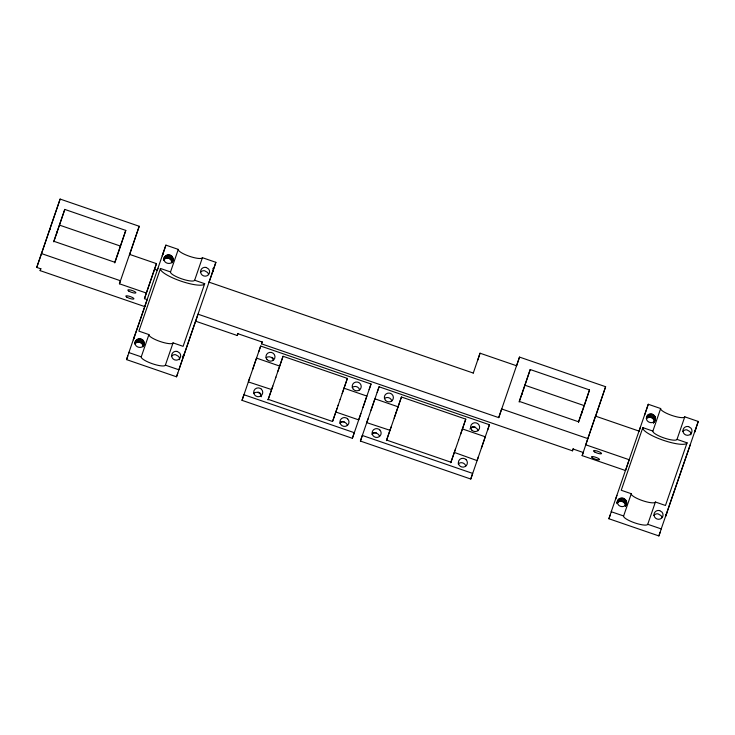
<?xml version="1.0" encoding="UTF-8"?>
<svg xmlns="http://www.w3.org/2000/svg" width="735" height="735" viewBox="0 0 735 735"><rect width="100%" height="100%" fill="white"/><g stroke="black" fill="none" stroke-linecap="round" stroke-linejoin="round"><path stroke-width="1.1" d="M135.369 341.692C133.164 347.765 143.83 349.989 144.17 343.511C144.547 337.457 134.946 337.374 134.808 343.374M164.309 257.719C162.113 263.791 172.771 266.015 173.111 259.538C173.313 252.913 163.106 253.805 163.473 260.236M616.941 503.64C616.738 494.223 631.007 498.468 625.467 506.305M655.243 419.804C657.246 414.476 648.38 411.425 646.671 416.855C644.668 422.193 653.544 425.234 655.243 419.804L654.692 421.486M249.652 378.093L248.32 381.906L271.573 389.559L268.018 399.913L275.928 377.101M271.573 389.559L272.804 386.059M360.894 413.502L358.671 419.869L335.812 412.004L337.144 408.191M368.051 418.831L366.719 422.634L389.963 430.287L386.417 440.651L396.275 412.133M389.963 430.287L391.204 426.796M478.402 456.793L477.07 460.597L454.303 452.42L450.748 462.784L458.658 439.962M454.303 452.42L455.535 448.929M134.569 336.198L133.347 339.864L144.804 306.624L40.149 270.636L40.765 268.799L36.75 267.421L60.132 199.066L139.218 226.27L129.544 254.907M49.429 230.707L50.035 228.87M60.132 199.066L36.75 267.421M56.779 233.234L57.385 231.396M53.784 241.843L64.79 209.42L125.795 230.413L117.334 255.523L117.536 254.916M144.804 306.624L147.138 299.604L144.455 298.676L146.329 293.035L119.428 283.793L120.439 280.742L41.362 253.538M144.455 298.676L156.463 263.635L129.562 254.383M177.787 373.123L176.519 376.798L126.539 359.608L129.038 352.23M157.308 270.287L157.979 268.247M212.268 273.08L215.888 262.321L202.419 257.691A12.752 2.894 19 0 1 189.446 256.285A12.752 2.894 19 0 1 178.293 249.395L165.908 245.132L162.288 255.881L163.574 252.151M135.883 340.663L134.771 344.026C136.839 340.81 142.324 341.968 142.976 345.716L144.088 342.363M135.543 343.162L136.655 339.8M163.519 260.53L164.824 256.69M136.526 342.528L137.638 339.175M163.712 260.043L165.605 255.826M137.638 342.17L138.759 338.817M164.484 259.189L165.467 258.555L166.579 255.201M165.467 258.555L166.579 258.196L167.699 254.843M138.814 342.115L139.935 338.752M166.579 258.196L167.764 258.141L168.875 254.779M139.981 342.354L141.092 338.991M173.111 259.538L171.999 262.9L170.869 259.675L168.921 258.38L170.033 255.017M141.037 342.877L142.158 339.515M169.978 258.904L171.099 255.541M141.928 343.649L143.04 340.287M142.59 344.614L143.702 341.26M170.869 259.675L171.99 256.313M171.531 260.64L172.642 257.287M143.049 346.874L144.17 343.511M143.389 346.323L143.941 344.642M171.916 261.743L173.028 258.38M172.33 262.349L172.881 260.668M176.519 376.798L198.018 314.185L498.743 417.636L519.507 357.091L605.622 386.711L595.644 416.231M184.54 353.388L183.327 357.054L182.703 356.034M195.685 321.204L237.258 335.518L237.864 333.69L262.11 342.014L261.495 343.842L572.455 450.821L573.19 448.69M242.026 400.345L243.901 394.713L354.252 432.676L352.377 438.308L242.026 400.345L260.677 346.047L371.028 384.01L369.154 389.642M258.803 351.679L260.677 346.047M360.416 441.073L362.291 435.442L472.642 473.404L470.767 479.036L360.416 441.073L379.067 386.775L489.418 424.738L487.544 430.37M377.193 392.407L379.067 386.775M477.713 360.223L480.038 353.204L516.622 365.782L519.507 357.091M498.743 417.636L501.628 408.954L587.844 438.611L582.157 455.626L625.568 470.556L629.16 459.724L585.749 444.794L595.515 416.129L639.027 431.096M521.749 394.649L521.951 394.034M524.992 385.25L530.211 369.53L589.516 389.936L584.297 405.646L524.992 385.25L519.186 402.063M581.504 413.741L582.12 411.912M572.455 450.821L573.061 448.993L583.232 452.494L582.157 455.626M660.149 532.259L658.882 535.934L608.902 518.745L611.401 511.367M615.709 499.001L616.931 495.335M639.128 431.05L640.341 427.384M644.65 415.018L648.27 404.268L660.655 408.531A12.752 2.894 19 0 0 671.808 415.422A12.752 2.894 19 0 0 684.781 416.828L698.25 421.458L694.63 432.217L695.916 428.487M617.17 502.51L617.731 500.829M618.245 499.8L617.134 503.163C619.476 499.469 625.843 501.656 625.412 506.011L626.532 502.648M617.905 502.299L619.017 498.936M646.35 418.344L647.186 415.826M618.888 501.665L620 498.312M647.967 414.963L646.846 418.325C649.666 415.771 654.71 418.224 654.361 422.037M620 501.307L621.121 497.953M647.829 417.691L648.941 414.338M648.941 417.333L650.062 413.98M621.176 501.252L622.297 497.889M650.126 417.278L651.238 413.915M622.343 501.49L623.455 498.128M651.284 417.517L652.395 414.154M623.399 502.014L624.52 498.652M624.291 502.786L625.412 499.423M652.34 418.04L653.461 414.678M624.952 503.76L626.064 500.397M653.231 418.812L654.352 415.45M625.338 504.853L626.45 501.5M653.893 419.777L655.004 416.423M653.397 423.378L653.957 421.697M654.279 420.879L655.39 417.517M654.168 422.515L655.473 418.674M658.882 535.934L661.371 528.594M666.902 512.525L665.689 516.191L690.312 444.62M340.121 399.555L347.379 378.415L283.048 356.273L277.839 371.451M283.048 356.273L275.79 377.423M347.379 378.415L342.17 393.583M458.521 440.283L465.769 419.143L401.439 397.01L396.229 412.179M401.439 397.01L394.18 418.151M465.769 419.143L460.569 434.312M252.638 369.457L256.515 358.101L279.667 366.067M362.989 407.42L366.866 396.064L344.008 388.199M371.028 410.185L374.914 398.829L398.067 406.795M481.379 448.148L485.265 436.792L462.398 428.928M587.844 438.611L605.622 386.711M40.149 270.636L40.866 268.551M64.79 209.42L53.811 241.264L114.816 262.257L125.795 230.413M114.77 262.946L117.187 255.918M119.428 283.793L139.218 226.27M146.329 293.035L156.463 263.635M165.908 245.132L128.873 352.579L141.258 356.842A12.761 2.894 19 0 0 152.402 363.742A12.761 2.894 19 0 0 165.384 365.139L178.853 369.779L215.888 262.321M126.539 359.608L127.826 355.896M160.469 268.477L138.878 331.127L148.929 334.581A12.752 2.894 19 0 0 160.083 341.481A12.752 2.894 19 0 0 173.056 342.877L183.107 346.341L204.697 283.692L194.646 280.237A12.752 2.894 19 0 1 181.674 278.831A12.752 2.894 19 0 1 170.52 271.932L160.469 268.477A23.391 5.31 19 0 0 180.911 281.119A23.391 5.31 19 0 0 204.697 283.692M141.258 356.842L148.929 334.581M170.52 271.932L178.293 249.395M165.384 365.139L173.056 342.877M194.646 280.237L202.419 257.691M209.052 282.268L213.554 269.35M237.258 335.518L237.993 333.378M261.495 343.842L262.23 341.711M335.913 411.692L332.532 421.486L268.202 399.353M338.026 405.637L340.259 399.234M338.284 404.976L332.689 421.109M352.377 438.308L371.028 384.01M473.257 373.141L480.038 353.204M470.767 479.036L489.418 424.738M530.211 369.53L519.232 401.374L578.546 421.78L589.516 389.936M578.518 422.349L583.948 406.666M608.902 518.745L610.188 515.024M648.27 404.268L611.235 511.725L623.62 515.979A12.761 2.894 19 0 0 634.764 522.879A12.761 2.894 19 0 0 647.746 524.285L661.215 528.915L698.25 421.458M642.831 427.614L621.24 490.263L631.291 493.718A12.752 2.894 19 0 0 642.445 500.618A12.752 2.894 19 0 0 655.418 502.014L665.469 505.478L687.06 442.828L677.008 439.374A12.752 2.894 19 0 1 664.036 437.968A12.752 2.894 19 0 1 652.882 431.077L642.831 427.614A23.391 5.31 19 0 0 663.273 440.256A23.391 5.31 19 0 0 687.06 442.828M623.62 515.979L631.291 493.718M652.882 431.077L660.655 408.531M647.746 524.285L655.418 502.014M677.008 439.374L684.781 416.828M626.303 503.778C624.823 508.574 617.005 506.92 617.501 501.959M167.764 258.141L168.921 258.38M59.563 225.14L120.577 246.124M209.052 282.166L473.202 373.04M154.589 269.267L157.272 270.186M386.592 440.081L450.932 462.214M212.865 268.394L213.481 269.414M171.448 356.346A4.539 4.419 18.4 0 1 175.619 354.702L178.623 356.429A4.539 4.419 18.4 0 1 179.533 359.718M653.81 515.483A4.539 4.419 18.4 0 1 657.981 513.838L660.986 515.566A4.539 4.419 18.4 0 1 661.895 517.697M200.389 272.373A4.539 4.419 18.4 0 1 204.56 270.728L207.564 272.455A4.539 4.419 18.4 0 1 208.474 274.587M682.751 431.509A4.539 4.419 18.4 0 1 686.922 429.865L689.926 431.592A4.539 4.419 18.4 0 1 690.836 434.881M471.999 426.796A6.238 6.073 18.4 0 1 475.214 427.044M458.181 463.941A4.539 4.419 18.4 0 1 463.638 463.307L464.575 464.024A4.539 4.419 18.4 0 1 465.76 466.027M469.876 429.056A4.539 4.419 18.4 0 1 478.081 430.756M384.405 398.526A4.539 4.419 18.4 0 1 391.838 401.089M371.938 434.275A4.539 4.419 18.4 0 1 377.395 433.641L378.341 434.357A4.539 4.419 18.4 0 1 379.517 436.351M373.114 432.768A6.238 6.073 18.4 0 1 376.338 432.805M253.547 393.547A4.539 4.419 18.4 0 1 259.005 392.913L259.942 393.629A4.539 4.419 18.4 0 1 261.283 396.771M339.79 423.213A4.539 4.419 18.4 0 1 345.248 422.579L346.185 423.296A4.539 4.419 18.4 0 1 347.361 425.299M352.258 387.464A4.539 4.419 18.4 0 1 359.681 390.028M340.966 421.706A6.238 6.073 18.4 0 1 344.182 421.743M266.015 357.798A4.539 4.419 18.4 0 1 273.438 360.352M272.042 357.366A6.238 6.073 18.4 0 1 273.264 358.423M257.939 392.077A6.238 6.073 18.4 0 1 260.732 393.684M206.269 267.485L205.681 267.365A4.539 4.419 18.4 0 0 200.618 271.123L200.618 272.281A4.539 4.419 18.4 0 0 206.847 275.864A4.539 4.419 18.4 0 0 208.685 269.102L206.269 267.485M688.631 426.622L688.043 426.502A4.539 4.419 18.4 0 0 682.98 430.26L682.98 431.417A4.539 4.419 18.4 0 0 689.209 435.001A4.539 4.419 18.4 0 0 691.047 428.239L688.631 426.622M177.319 351.459L176.731 351.348A4.539 4.419 18.4 0 0 171.678 355.097L171.678 356.254A4.539 4.419 18.4 0 0 177.907 359.838A4.539 4.419 18.4 0 0 179.744 353.076L177.319 351.459M659.681 510.595L659.102 510.485A4.539 4.419 18.4 0 0 654.04 514.234L654.04 515.391A4.539 4.419 18.4 0 0 660.269 518.974A4.539 4.419 18.4 0 0 662.106 512.212L659.681 510.595M466.045 459.614L465.108 458.897A4.539 4.419 18.4 0 0 458.337 462.646L458.493 463.794A4.539 4.419 18.4 0 0 465.136 466.569A4.539 4.419 18.4 0 0 466.045 459.614M379.802 429.938L378.865 429.222A4.539 4.419 18.4 0 0 372.094 432.979L372.25 434.128A4.539 4.419 18.4 0 0 378.892 436.893A4.539 4.419 18.4 0 0 379.802 429.938M347.655 418.877L346.718 418.169A4.539 4.419 18.4 0 0 339.938 421.918L340.103 423.066A4.539 4.419 18.4 0 0 346.736 425.841A4.539 4.419 18.4 0 0 347.655 418.877M261.412 389.21L260.475 388.493A4.539 4.419 18.4 0 0 253.704 392.251L253.86 393.4A4.539 4.419 18.4 0 0 260.493 396.165A4.539 4.419 18.4 0 0 261.412 389.21M126.815 297.133A4.254 0.965 19 0 0 133.678 299.035A4.254 0.965 19 0 0 129.13 296.214A4.254 0.965 19 0 0 126.815 297.133M595.065 452.209A4.254 0.965 19 0 0 601.515 453.624A4.254 0.965 19 0 0 595.956 450.748A4.254 0.965 19 0 0 595.065 452.209M592.447 457.896A4.254 0.965 19 0 0 599.31 459.798A4.254 0.965 19 0 0 594.762 456.977A4.254 0.965 19 0 0 592.447 457.896M128.864 291.133A4.254 0.965 19 0 0 135.709 292.999A4.254 0.965 19 0 0 131.06 290.169A4.254 0.965 19 0 0 128.864 291.133M471.723 430.03A4.539 4.419 18.4 0 0 479.404 428.624A4.539 4.419 18.4 0 0 474.213 422.8A4.539 4.419 18.4 0 0 471.723 430.03M385.48 400.364A4.539 4.419 18.4 0 0 393.161 398.958A4.539 4.419 18.4 0 0 387.97 393.124A4.539 4.419 18.4 0 0 385.48 400.364M353.324 389.302A4.539 4.419 18.4 0 0 361.004 387.896A4.539 4.419 18.4 0 0 355.823 382.062A4.539 4.419 18.4 0 0 353.324 389.302M267.081 359.626A4.539 4.419 18.4 0 0 274.761 358.23A4.539 4.419 18.4 0 0 269.58 352.396A4.539 4.419 18.4 0 0 267.081 359.626"/></g></svg>
